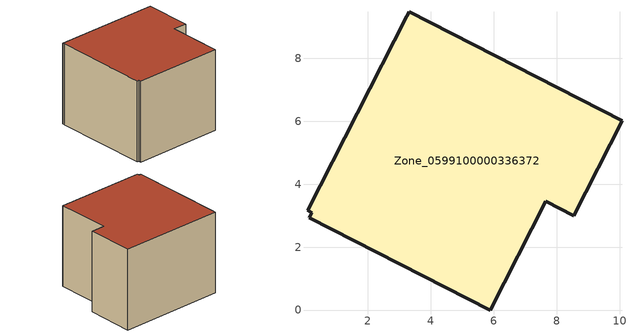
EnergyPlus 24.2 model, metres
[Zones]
Zone_0599100000336372
 floor ground (C_G): 8.54,3 7.65,3.45 5.89,0 0.14,2.94 0.22,3.1 0.08,3.17 3.24,9.33 3.31,9.47 10.07,6.01 z0
 wall outside (C_F): 7.65,3.45 8.54,3 10.07,6.01 3.31,9.47 3.24,9.33 0.08,3.17 0.22,3.1 0.14,2.94 5.89,0 7.65,3.45 z0:5.84
 roof outside (C_R): 10.07,6.01 3.31,9.47 3.24,9.33 0.08,3.17 0.22,3.1 0.14,2.94 5.89,0 7.65,3.45 8.54,3 z5.84
[BUILDING]
Pand.0599100000336372: North Axis=0; Terrain=City; Loads Convergence Tolerance Value=0.04; Temperature Convergence Tolerance Value=0.4; Solar Distribution=FullExterior; Maximum Number of Warmup Days=25; Minimum Number of Warmup Days=1
[Site:Location]
Rotterdam.The.Hague.AP_ZH_NLD Design_Conditions: Latitude=51.96; Longitude=4.45; Time Zone=1; Elevation=-4.5
[SITE:GROUNDTEMPERATURE:BUILDINGSURFACE]
18, 18, 18, 18, 18, 18, 18, 18, 18, 18, 18, 18
[MATERIAL] Thermal Absorptance=0.9; Solar Absorptance=0.7; Visible Absorptance=0.7
Name | Roughness | Thickness | Conductivity | Density | Specific Heat
G.TI.1975-1991 | MediumSmooth | 0.15 | 0.288461 | 540 | 1210
F.TI.1975-1991 | Rough | 0.3 | 0.230769 | 1920 | 840
R.TI.1975-1991 | MediumRough | 0.2 | 0.153846 | 1500 | 1000
[CONSTRUCTION]
C_G: G.TI.1975-1991
C_F: F.TI.1975-1991
C_R: R.TI.1975-1991
[ZONE]
Zone_0599100000336372: Type=1; Multiplier=1; Ceiling Height=Autocalculate; Volume=Autocalculate; Floor Area=autocalculate; Part of Total Floor Area=Yes
[ZONEINFILTRATION:DESIGNFLOWRATE]
Infil_Zone_0599100000336372: Zone or ZoneList or Space or SpaceList=Zone_0599100000336372; Schedule=AlwaysOn; Design Flow Rate Calculation Method=Flow/Area; Flow Rate per Floor Area=0.003; Constant Term Coefficient=1; Temperature Term Coefficient=0; Velocity Term Coefficient=0; Velocity Squared Term Coefficient=0
[HVACTEMPLATE:ZONE:IDEALLOADSAIRSYSTEM]
Zone_0599100000336372: Maximum Heating Supply Air Temperature=50; Minimum Cooling Supply Air Temperature=13; Maximum Heating Supply Air Humidity Ratio=0.0156; Minimum Cooling Supply Air Humidity Ratio=0.0077; Heating Limit=NoLimit; Cooling Limit=NoLimit; Dehumidification Control Type=ConstantSensibleHeatRatio; Cooling Sensible Heat Ratio=0.7; Dehumidification Setpoint=60; Humidification Control Type=None; Humidification Setpoint=30; Outdoor Air Method=None; Outdoor Air Flow Rate per Person=0.00944; Outdoor Air Flow Rate per Zone Floor Area=0; Outdoor Air Flow Rate per Zone=0; Demand Controlled Ventilation Type=None; Outdoor Air Economizer Type=NoEconomizer; Heat Recovery Type=None; Sensible Heat Recovery Effectiveness=0.7; Latent Heat Recovery Effectiveness=0.65
[ZONECONTROL:THERMOSTAT]
ThermostatControl_Zone_0599100000336372: Zone or ZoneList=Zone_0599100000336372; Control Type Schedule=DualSetpointControlType; Control 1=Thermostat_Zone_0599100000336372; Temperature Difference Between Cutout And Setpoint=0
[THERMOSTATSETPOINT:DUALSETPOINT]
Thermostat_Zone_0599100000336372: Heating Setpoint Temperature Schedule=HeatingSetpoint_Zone_0599100000336372; Cooling Setpoint Temperature Schedule=CoolingSetpoint_Zone_0599100000336372
[SCHEDULE:COMPACT]
HeatingSetpoint_Zone_0599100000336372: Through: 12/31, For: AllDays, Until: 24:00, 21
CoolingSetpoint_Zone_0599100000336372: Through: 12/31, For: AllDays, Until: 24:00, 24
DualSetpointControlType: Through: 12/31, For: AllDays, Until: 24:00, 4
AlwaysOn: Through: 12/31, For: AllDays, Until: 24:00, 1
